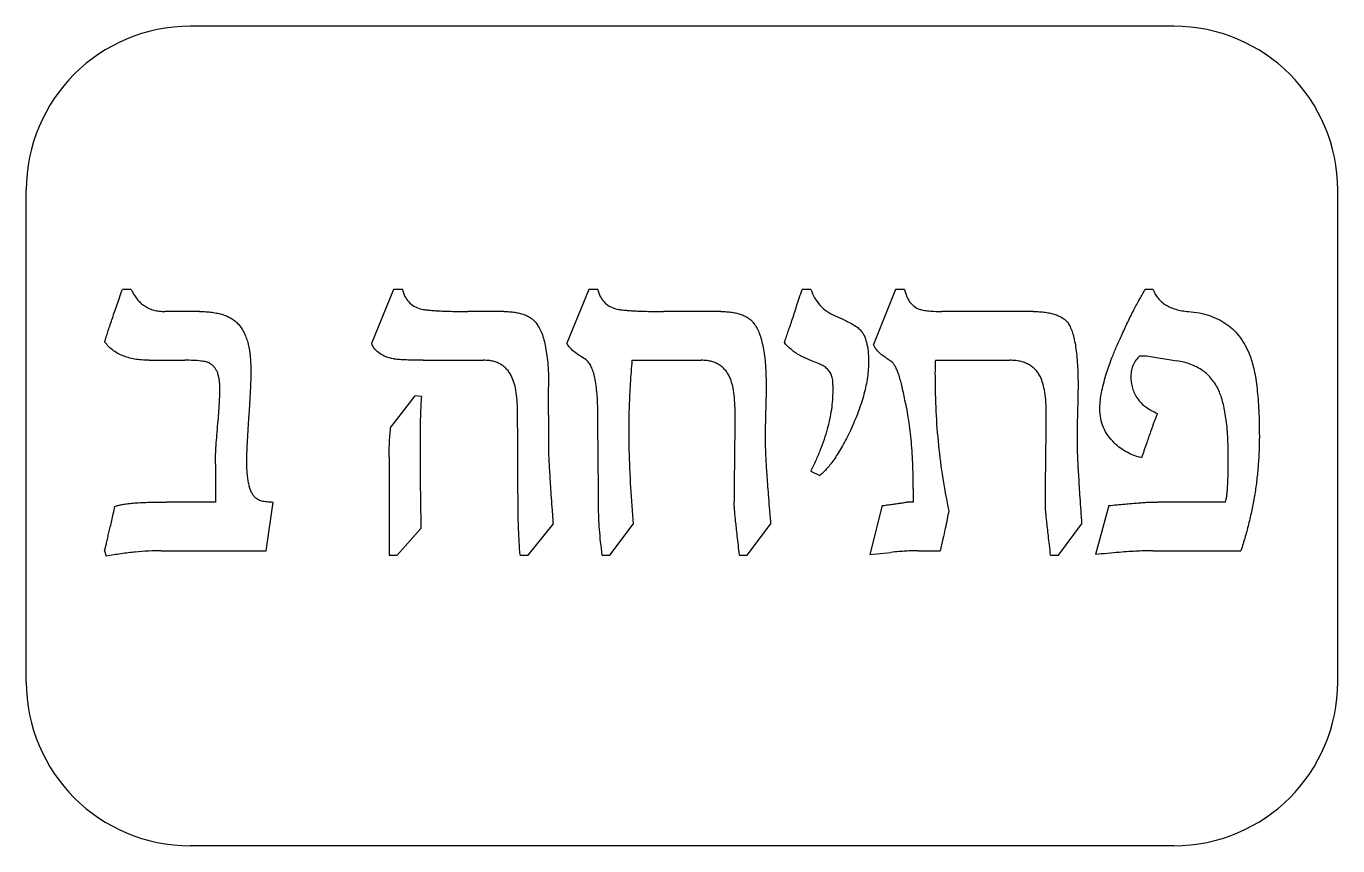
# Model space of a CAD drawing. Header units: inches. Extents: x -4 to 8.2, y -13.6 to 2.5.
# Drawn here: x -4 to 0, y -10.4 to -7.9 of the extents above; entities that cross this region are included whole.
import ezdxf

# ---------------------------------------------------------------- set-up
doc = ezdxf.new("R2010")
doc.units = ezdxf.units.IN
doc.header["$MEASUREMENT"] = 0

msp = doc.modelspace()

# ---------------------------------------------------------------- linework, layer by layer
at = {"color": 7, "linetype": 'Continuous', "lineweight": 25}
for p, q in [((-0.5, -7.9), (-3.5, -7.9)), ((-4, -9.9), (-4, -8.4)), ((0, -9.9), (0, -8.4)), ((-3.6797, -8.7027), (-3.7068, -8.7027)), ((-2.8797, -8.7027), (-2.9473, -8.8678)), ((-2.8527, -8.7027), (-2.8797, -8.7027)), ((-2.2838, -8.7027), (-2.3514, -8.867)), ((-2.2568, -8.7027), (-2.2838, -8.7027)), ((-1.6068, -8.7027), (-1.6338, -8.7027)), ((-1.3486, -8.7027), (-1.4162, -8.871)), ((-1.3216, -8.7027), (-1.3486, -8.7027)), ((-0.5635, -8.7027), (-0.5872, -8.7027)), ((-3.4715, -8.7703), (-3.5769, -8.7703)), ((-2.5438, -8.7703), (-2.653, -8.7703)), ((-1.8815, -8.7703), (-2.056, -8.7703)), ((-0.9287, -8.7703), (-1.2076, -8.7703)), ((-3.6253, -8.9189), (-3.5161, -8.9189)), ((-2.7891, -8.9189), (-2.605, -8.9189)), ((-2.1527, -8.9189), (-1.9415, -8.9189)), ((-1.227, -8.9189), (-1.0005, -8.9189)), ((-0.6034, -8.9054), (-0.5834, -8.9054)), ((-0.5834, -8.9054), (-0.4911, -8.9204)), ((-2.8153, -9.027), (-2.8884, -9.1216)), ((-2.7948, -9.03), (-2.8153, -9.027)), ((-2.4068, -9.0868), (-2.4068, -9.0011)), ((-3.423, -9.2348), (-3.423, -9.3514)), ((-2.8932, -9.2137), (-2.8932, -9.5135)), ((-1.6068, -9.2574), (-1.5797, -9.2703)), ((-1.2946, -9.3112), (-1.2946, -9.3514)), ((-3.423, -9.3514), (-3.5718, -9.3514)), ((-3.268, -9.5), (-3.2473, -9.3514)), ((-1.2946, -9.3514), (-1.3128, -9.3514)), ((-0.3422, -9.3514), (-0.5496, -9.3514)), ((-1.3892, -9.3623), (-1.4272, -9.5114)), ((-0.6986, -9.3623), (-0.7392, -9.5114)), ((-2.8687, -9.5135), (-2.7961, -9.4324)), ((-2.4688, -9.5135), (-2.3932, -9.4189)), ((-2.2198, -9.5135), (-2.1486, -9.4189)), ((-1.8009, -9.5135), (-1.7297, -9.4189)), ((-0.8522, -9.5135), (-0.7811, -9.4189)), ((-3.7608, -9.5), (-3.756, -9.5165)), ((-3.5887, -9.5), (-3.268, -9.5)), ((-2.8932, -9.5135), (-2.8687, -9.5135)), ((-2.4937, -9.5135), (-2.4688, -9.5135)), ((-2.2432, -9.5135), (-2.2198, -9.5135)), ((-1.8243, -9.5135), (-1.8009, -9.5135)), ((-1.4272, -9.5114), (-1.3626, -9.5051)), ((-1.2794, -9.5), (-1.2131, -9.5)), ((-0.8757, -9.5135), (-0.8522, -9.5135)), ((-0.5639, -9.5), (-0.2954, -9.5)), ((-0.5, -10.4), (-3.5, -10.4))]:
    msp.add_line(p, q, dxfattribs=at)
for centre, start, end in [((-3.5, -8.4), 90, 180), ((-0.5, -8.4), 0, 90), ((-3.5, -9.9), 180, 270), ((-0.5, -9.9), 270, 0)]:
    msp.add_arc(centre, 0.5, start, end, dxfattribs=at)
for points, knots in [([(-3.7608, -8.8625), (-3.7592, -8.8578), (-3.7559, -8.8476), (-3.751, -8.8316), (-3.7449, -8.8141), (-3.7388, -8.7948), (-3.7314, -8.7742), (-3.724, -8.7517), (-3.7154, -8.7278), (-3.7097, -8.7112), (-3.7068, -8.7027)], [0, 0, 0, 0, 0.0894322, 0.1891618, 0.298772, 0.4186705, 0.5484705, 0.6885514, 0.8397283, 1, 1, 1, 1]), ([(-3.6797, -8.7027), (-3.6771, -8.7081), (-3.6721, -8.7185), (-3.6622, -8.7322), (-3.6514, -8.7441), (-3.639, -8.7537), (-3.6253, -8.7612), (-3.6103, -8.7665), (-3.594, -8.7697), (-3.5827, -8.7701), (-3.5769, -8.7703)], [0, 0, 0, 0, 0.1362449, 0.2645866, 0.3854762, 0.5037921, 0.6213591, 0.7411586, 0.8675937, 1, 1, 1, 1]), ([(-2.8527, -8.7027), (-2.8506, -8.71), (-2.8465, -8.7239), (-2.8343, -8.7414), (-2.8181, -8.7549), (-2.805, -8.7593), (-2.7982, -8.7616)], [0, 0, 0, 0, 0.268034, 0.510717, 0.748864, 1, 1, 1, 1]), ([(-2.2568, -8.7027), (-2.2547, -8.71), (-2.2508, -8.7239), (-2.2385, -8.7414), (-2.2224, -8.755), (-2.2091, -8.7594), (-2.2023, -8.7616)], [0, 0, 0, 0, 0.266809, 0.509131, 0.746925, 1, 1, 1, 1]), ([(-1.6878, -8.8649), (-1.6861, -8.8602), (-1.6825, -8.8501), (-1.6772, -8.8341), (-1.6709, -8.8166), (-1.6644, -8.7972), (-1.6574, -8.776), (-1.6502, -8.7531), (-1.642, -8.7285), (-1.6366, -8.7115), (-1.6338, -8.7027)], [0, 0, 0, 0, 0.087907, 0.187123, 0.295721, 0.415637, 0.545708, 0.687114, 0.837889, 1, 1, 1, 1]), ([(-1.6068, -8.7027), (-1.6034, -8.7116), (-1.5969, -8.7291), (-1.5799, -8.7515), (-1.5586, -8.7706), (-1.5415, -8.7793), (-1.5326, -8.7838)], [0, 0, 0, 0, 0.24983, 0.492711, 0.738553, 1, 1, 1, 1]), ([(-1.3216, -8.7027), (-1.3196, -8.7097), (-1.3158, -8.7228), (-1.3068, -8.7402), (-1.2947, -8.7536), (-1.2847, -8.759), (-1.2798, -8.7616)], [0, 0, 0, 0, 0.2907784, 0.5469536, 0.7784463, 1, 1, 1, 1]), ([(-0.66, -8.8446), (-0.6536, -8.8307), (-0.6413, -8.8041), (-0.6228, -8.7665), (-0.6049, -8.7331), (-0.5928, -8.7125), (-0.5872, -8.7027)], [0, 0, 0, 0, 0.287681, 0.55041, 0.787798, 1, 1, 1, 1]), ([(-0.5635, -8.7027), (-0.5614, -8.7076), (-0.5573, -8.7171), (-0.5484, -8.73), (-0.5375, -8.741), (-0.5249, -8.7506), (-0.5102, -8.758), (-0.4937, -8.764), (-0.4752, -8.7682), (-0.4622, -8.7696), (-0.4554, -8.7703)], [0, 0, 0, 0, 0.1174204, 0.2309617, 0.3447608, 0.4597549, 0.5813524, 0.7093655, 0.848841, 1, 1, 1, 1]), ([(-3.4715, -8.7703), (-3.4648, -8.7704), (-3.4519, -8.7707), (-3.4333, -8.7722), (-3.4162, -8.7756), (-3.4004, -8.7793), (-3.3864, -8.785), (-3.3736, -8.7914), (-3.3624, -8.7992), (-3.3562, -8.8056), (-3.3531, -8.8087)], [0, 0, 0, 0, 0.1566574, 0.3022975, 0.4380719, 0.5639951, 0.6809131, 0.7922249, 0.8974134, 1, 1, 1, 1]), ([(-2.7982, -8.7616), (-2.7952, -8.7624), (-2.7884, -8.7641), (-2.7766, -8.7656), (-2.7624, -8.767), (-2.7455, -8.7683), (-2.726, -8.7691), (-2.704, -8.7697), (-2.6794, -8.7701), (-2.662, -8.7702), (-2.653, -8.7703)], [0, 0, 0, 0, 0.063939, 0.144434, 0.24344, 0.359629, 0.493, 0.643686, 0.813163, 1, 1, 1, 1]), ([(-2.5438, -8.7703), (-2.5379, -8.7704), (-2.5267, -8.7706), (-2.5106, -8.7724), (-2.4959, -8.775), (-2.4827, -8.7791), (-2.4709, -8.7841), (-2.4603, -8.7902), (-2.4513, -8.7977), (-2.4464, -8.8035), (-2.4439, -8.8064)], [0, 0, 0, 0, 0.159448, 0.30616, 0.440957, 0.565449, 0.682416, 0.791727, 0.896686, 1, 1, 1, 1]), ([(-2.2023, -8.7616), (-2.1993, -8.7624), (-2.1924, -8.7641), (-2.1806, -8.7655), (-2.1662, -8.767), (-2.1492, -8.7683), (-2.1296, -8.7691), (-2.1074, -8.7697), (-2.0826, -8.7701), (-2.0651, -8.7702), (-2.056, -8.7703)], [0, 0, 0, 0, 0.06348, 0.144821, 0.243117, 0.358473, 0.492323, 0.643366, 0.813065, 1, 1, 1, 1]), ([(-1.8815, -8.7703), (-1.8757, -8.7704), (-1.8644, -8.7706), (-1.8482, -8.7724), (-1.8333, -8.775), (-1.8199, -8.779), (-1.808, -8.784), (-1.7974, -8.7902), (-1.7882, -8.7976), (-1.7833, -8.8035), (-1.7808, -8.8064)], [0, 0, 0, 0, 0.158322, 0.305893, 0.441612, 0.567048, 0.683188, 0.791727, 0.897416, 1, 1, 1, 1]), ([(-1.5326, -8.7838), (-1.5234, -8.7878), (-1.5067, -8.795), (-1.4848, -8.8061), (-1.468, -8.8159), (-1.4597, -8.8233), (-1.4562, -8.8264)], [0, 0, 0, 0, 0.341763, 0.622003, 0.839844, 1, 1, 1, 1]), ([(-1.2798, -8.7616), (-1.276, -8.763), (-1.267, -8.7662), (-1.2509, -8.7685), (-1.2306, -8.7699), (-1.2158, -8.7701), (-1.2076, -8.7703)], [0, 0, 0, 0, 0.167125, 0.389794, 0.66489, 1, 1, 1, 1]), ([(-0.9287, -8.7703), (-0.9223, -8.7704), (-0.9101, -8.7706), (-0.8926, -8.7724), (-0.8766, -8.775), (-0.8623, -8.7789), (-0.8497, -8.7841), (-0.8385, -8.7901), (-0.8291, -8.7975), (-0.8241, -8.8035), (-0.8216, -8.8064)], [0, 0, 0, 0, 0.164517, 0.313387, 0.450925, 0.578501, 0.693591, 0.801173, 0.902762, 1, 1, 1, 1]), ([(-0.4554, -8.7703), (-0.4442, -8.7715), (-0.4224, -8.7738), (-0.3913, -8.7819), (-0.3631, -8.7935), (-0.3378, -8.8089), (-0.3154, -8.8279), (-0.296, -8.8506), (-0.2795, -8.8768), (-0.2714, -8.8963), (-0.2673, -8.9063)], [0, 0, 0, 0, 0.137258, 0.266372, 0.388755, 0.507058, 0.624858, 0.744419, 0.868612, 1, 1, 1, 1]), ([(-3.3531, -8.8087), (-3.35, -8.8123), (-3.3436, -8.8199), (-3.336, -8.8334), (-3.3294, -8.8485), (-3.3239, -8.8655), (-3.3198, -8.8844), (-3.3169, -8.9051), (-3.3153, -8.9278), (-3.315, -8.9435), (-3.3149, -8.9516)], [0, 0, 0, 0, 0.094469, 0.196535, 0.304763, 0.422276, 0.549708, 0.688002, 0.837896, 1, 1, 1, 1]), ([(-2.4439, -8.8064), (-2.4409, -8.8109), (-2.4345, -8.8205), (-2.427, -8.8374), (-2.4208, -8.8574), (-2.4156, -8.8802), (-2.4117, -8.9062), (-2.4087, -8.935), (-2.4071, -8.967), (-2.4069, -8.9894), (-2.4068, -9.0011)], [0, 0, 0, 0, 0.080758, 0.171988, 0.275676, 0.392168, 0.521916, 0.666632, 0.825531, 1, 1, 1, 1]), ([(-1.7808, -8.8064), (-1.7777, -8.8109), (-1.7712, -8.8204), (-1.7637, -8.8375), (-1.7576, -8.8574), (-1.752, -8.8802), (-1.7482, -8.9062), (-1.7452, -8.935), (-1.7436, -8.967), (-1.7434, -8.9894), (-1.7432, -9.0011)], [0, 0, 0, 0, 0.081258, 0.172414, 0.276019, 0.392658, 0.522302, 0.6669, 0.825672, 1, 1, 1, 1]), ([(-1.4562, -8.8264), (-1.4523, -8.8318), (-1.4438, -8.8432), (-1.4365, -8.8655), (-1.4316, -8.8923), (-1.4313, -8.9119), (-1.4311, -8.9225)], [0, 0, 0, 0, 0.195483, 0.419783, 0.686869, 1, 1, 1, 1]), ([(-0.8216, -8.8064), (-0.8192, -8.8108), (-0.8139, -8.8202), (-0.8082, -8.8368), (-0.8032, -8.8565), (-0.799, -8.8793), (-0.796, -8.9053), (-0.7937, -8.9344), (-0.7922, -8.9666), (-0.7921, -8.9892), (-0.7921, -9.0011)], [0, 0, 0, 0, 0.075542, 0.162569, 0.264588, 0.381254, 0.51287, 0.658857, 0.821541, 1, 1, 1, 1]), ([(-3.6253, -8.9189), (-3.6329, -8.9188), (-3.6476, -8.9185), (-3.6689, -8.9157), (-3.6885, -8.9114), (-3.7064, -8.9052), (-3.7228, -8.8975), (-3.7373, -8.8876), (-3.7503, -8.8762), (-3.7573, -8.8671), (-3.7608, -8.8625)], [0, 0, 0, 0, 0.149465, 0.290298, 0.420805, 0.543704, 0.66185, 0.775389, 0.887026, 1, 1, 1, 1]), ([(-2.8802, -8.9147), (-2.8879, -8.9128), (-2.9026, -8.9094), (-2.9221, -8.8992), (-2.9377, -8.8854), (-2.9441, -8.8737), (-2.9473, -8.8678)], [0, 0, 0, 0, 0.281088, 0.530737, 0.765998, 1, 1, 1, 1]), ([(-2.3254, -8.8955), (-2.3309, -8.8911), (-2.3411, -8.883), (-2.3481, -8.872), (-2.3514, -8.867)], [0, 0, 0, 0, 0.539524, 1, 1, 1, 1]), ([(-1.6384, -8.9054), (-1.6434, -8.9026), (-1.6532, -8.897), (-1.6663, -8.887), (-1.6781, -8.8766), (-1.6846, -8.8688), (-1.6878, -8.8649)], [0, 0, 0, 0, 0.267878, 0.525803, 0.765082, 1, 1, 1, 1]), ([(-1.3924, -8.901), (-1.3976, -8.8964), (-1.4073, -8.8878), (-1.4134, -8.8763), (-1.4162, -8.871)], [0, 0, 0, 0, 0.533766, 1, 1, 1, 1]), ([(-0.7257, -9.0671), (-0.7254, -9.0602), (-0.7249, -9.0455), (-0.7219, -9.0225), (-0.7163, -8.9976), (-0.7092, -8.9707), (-0.7001, -8.9418), (-0.6885, -8.9111), (-0.6753, -8.8783), (-0.6652, -8.8561), (-0.66, -8.8446)], [0, 0, 0, 0, 0.0896071, 0.1889493, 0.2971014, 0.416822, 0.5457606, 0.6864784, 0.8377254, 1, 1, 1, 1]), ([(-3.4403, -8.9284), (-3.4439, -8.9269), (-3.4526, -8.9232), (-3.4693, -8.9208), (-3.4909, -8.9192), (-3.5071, -8.919), (-3.5161, -8.9189)], [0, 0, 0, 0, 0.152924, 0.367741, 0.65131, 1, 1, 1, 1]), ([(-2.7891, -8.9189), (-2.7998, -8.9189), (-2.819, -8.9189), (-2.8448, -8.918), (-2.8645, -8.9171), (-2.8756, -8.9154), (-2.8802, -8.9147)], [0, 0, 0, 0, 0.34964, 0.632276, 0.84806, 1, 1, 1, 1]), ([(-2.5185, -8.9709), (-2.5205, -8.9667), (-2.5245, -8.9586), (-2.5324, -8.9479), (-2.5417, -8.939), (-2.5519, -8.9313), (-2.5637, -8.9261), (-2.5763, -8.9216), (-2.5903, -8.9195), (-2.6, -8.9191), (-2.605, -8.9189)], [0, 0, 0, 0, 0.129296, 0.251587, 0.369762, 0.486555, 0.606161, 0.728641, 0.86019, 1, 1, 1, 1]), ([(-2.2924, -8.9177), (-2.298, -8.9141), (-2.3092, -8.907), (-2.32, -8.8993), (-2.3254, -8.8955)], [0, 0, 0, 0, 0.499958, 1, 1, 1, 1]), ([(-2.2568, -9.0834), (-2.2569, -9.0725), (-2.2571, -9.0518), (-2.2588, -9.0225), (-2.2615, -8.9965), (-2.2651, -8.974), (-2.27, -8.9548), (-2.2762, -8.9392), (-2.283, -8.9264), (-2.2895, -8.9204), (-2.2924, -8.9177)], [0, 0, 0, 0, 0.188678, 0.358128, 0.507449, 0.639503, 0.752865, 0.848464, 0.930287, 1, 1, 1, 1]), ([(-2.1527, -8.9189), (-2.1545, -8.9424), (-2.158, -8.9888), (-2.1614, -9.0576), (-2.163, -9.1247), (-2.1624, -9.1688), (-2.1622, -9.1907)], [0, 0, 0, 0, 0.259917, 0.513261, 0.759375, 1, 1, 1, 1]), ([(-1.8543, -8.9709), (-1.8565, -8.9667), (-1.8606, -8.9587), (-1.8685, -8.9479), (-1.8778, -8.939), (-1.8881, -8.9314), (-1.8998, -8.926), (-1.9125, -8.9216), (-1.9267, -8.9194), (-1.9364, -8.9191), (-1.9415, -8.9189)], [0, 0, 0, 0, 0.12964, 0.251372, 0.369008, 0.486856, 0.604149, 0.727925, 0.858874, 1, 1, 1, 1]), ([(-1.5812, -8.9301), (-1.5881, -8.9273), (-1.6005, -8.9224), (-1.6168, -8.9152), (-1.6292, -8.9102), (-1.6358, -8.9068), (-1.6384, -8.9054)], [0, 0, 0, 0, 0.3584864, 0.6422083, 0.8561119, 1, 1, 1, 1]), ([(-1.3617, -8.9227), (-1.3658, -8.9199), (-1.3729, -8.9149), (-1.3821, -8.9085), (-1.3882, -8.904), (-1.3913, -8.9017), (-1.3924, -8.901)], [0, 0, 0, 0, 0.391504, 0.694115, 0.89542, 1, 1, 1, 1]), ([(-1.227, -8.9189), (-1.2273, -8.9221), (-1.2278, -8.929), (-1.2278, -8.9406), (-1.2285, -8.9542), (-1.2284, -8.964), (-1.2283, -8.9692)], [0, 0, 0, 0, 0.189384, 0.4161803, 0.6892583, 1, 1, 1, 1]), ([(-0.9071, -8.9696), (-0.9093, -8.9656), (-0.9137, -8.9576), (-0.9222, -8.9473), (-0.9319, -8.9384), (-0.943, -8.9312), (-0.9556, -8.9258), (-0.9694, -8.9217), (-0.9846, -8.9194), (-0.995, -8.9191), (-1.0005, -8.9189)], [0, 0, 0, 0, 0.122088, 0.240895, 0.355238, 0.471933, 0.593034, 0.72023, 0.855178, 1, 1, 1, 1]), ([(-0.6034, -8.9054), (-0.6076, -8.9097), (-0.6159, -8.918), (-0.6246, -8.9332), (-0.6302, -8.9496), (-0.6308, -8.961), (-0.6311, -8.9668)], [0, 0, 0, 0, 0.258644, 0.505612, 0.749178, 1, 1, 1, 1]), ([(-0.2673, -8.9063), (-0.265, -8.913), (-0.2601, -8.9275), (-0.2546, -8.951), (-0.2498, -8.9774), (-0.2458, -9.0067), (-0.2431, -9.0388), (-0.2406, -9.0739), (-0.2394, -9.1118), (-0.2393, -9.138), (-0.2392, -9.1516)], [0, 0, 0, 0, 0.086697, 0.183954, 0.292161, 0.410758, 0.54156, 0.682347, 0.835678, 1, 1, 1, 1]), ([(-3.4095, -9.0053), (-3.4095, -9.0005), (-3.4096, -8.9913), (-3.4111, -8.9781), (-3.4137, -8.9664), (-3.4166, -8.9558), (-3.4212, -8.9469), (-3.4265, -8.9393), (-3.4329, -8.9331), (-3.4378, -8.93), (-3.4403, -8.9284)], [0, 0, 0, 0, 0.165247, 0.316806, 0.455921, 0.580397, 0.694459, 0.798937, 0.90029, 1, 1, 1, 1]), ([(-3.3149, -8.9516), (-3.315, -8.9607), (-3.3152, -8.9805), (-3.3166, -9.013), (-3.3187, -9.0509), (-3.3216, -9.0923), (-3.3245, -9.1333), (-3.3266, -9.17), (-3.328, -9.2004), (-3.3283, -9.2185), (-3.3284, -9.2266)], [0, 0, 0, 0, 0.098187, 0.216393, 0.353898, 0.512262, 0.668331, 0.802007, 0.91255, 1, 1, 1, 1]), ([(-1.5426, -8.9685), (-1.5442, -8.9644), (-1.5474, -8.9562), (-1.5562, -8.9456), (-1.5674, -8.9365), (-1.5764, -8.9323), (-1.5812, -8.9301)], [0, 0, 0, 0, 0.2352059, 0.4703218, 0.7212705, 1, 1, 1, 1]), ([(-1.4311, -8.9225), (-1.4313, -8.9305), (-1.4316, -8.9466), (-1.4342, -8.9712), (-1.4387, -8.9964), (-1.4449, -9.0224), (-1.4527, -9.0491), (-1.4623, -9.0765), (-1.4734, -9.1047), (-1.4822, -9.1234), (-1.4866, -9.133)], [0, 0, 0, 0, 0.10879, 0.220993, 0.337257, 0.458845, 0.586116, 0.717567, 0.855317, 1, 1, 1, 1]), ([(-1.3216, -9.034), (-1.323, -9.0265), (-1.3258, -9.0122), (-1.3304, -8.9921), (-1.3353, -8.9745), (-1.34, -8.9593), (-1.345, -8.9465), (-1.3503, -8.9363), (-1.3555, -8.9282), (-1.3598, -8.9244), (-1.3617, -8.9227)], [0, 0, 0, 0, 0.191872, 0.363461, 0.515015, 0.648015, 0.761726, 0.856958, 0.936531, 1, 1, 1, 1]), ([(-0.3627, -9.0116), (-0.3657, -9.0055), (-0.3716, -8.9934), (-0.3833, -8.9773), (-0.3963, -8.9626), (-0.4118, -8.9505), (-0.4288, -8.9396), (-0.448, -8.9314), (-0.4688, -8.9244), (-0.4835, -8.9218), (-0.4911, -8.9204)], [0, 0, 0, 0, 0.12445, 0.243987, 0.361975, 0.480518, 0.601478, 0.727757, 0.859938, 1, 1, 1, 1]), ([(-2.5014, -9.0842), (-2.5015, -9.0723), (-2.5018, -9.05), (-2.5049, -9.019), (-2.5099, -8.9928), (-2.5158, -8.9777), (-2.5185, -8.9709)], [0, 0, 0, 0, 0.311135, 0.579636, 0.809626, 1, 1, 1, 1]), ([(-1.8378, -9.0842), (-1.838, -9.0723), (-1.8384, -9.05), (-1.8412, -9.019), (-1.846, -8.9928), (-1.8517, -8.9777), (-1.8543, -8.9709)], [0, 0, 0, 0, 0.311496, 0.580128, 0.810014, 1, 1, 1, 1]), ([(-1.5392, -9.0118), (-1.5392, -9.0068), (-1.5393, -8.9977), (-1.5399, -8.9856), (-1.5408, -8.9761), (-1.542, -8.9708), (-1.5426, -8.9685)], [0, 0, 0, 0, 0.344486, 0.626246, 0.841083, 1, 1, 1, 1]), ([(-1.2283, -8.9692), (-1.2279, -9.0045), (-1.227, -9.0743), (-1.2184, -9.1778), (-1.2062, -9.2792), (-1.193, -9.3455), (-1.1865, -9.3784)], [0, 0, 0, 0, 0.2568, 0.508132, 0.756075, 1, 1, 1, 1]), ([(-0.8892, -9.0842), (-0.8893, -9.0721), (-0.8896, -9.0494), (-0.893, -9.018), (-0.8981, -8.9915), (-0.9043, -8.9764), (-0.9071, -8.9696)], [0, 0, 0, 0, 0.312635, 0.581537, 0.810778, 1, 1, 1, 1]), ([(-0.6311, -8.9668), (-0.6309, -8.9733), (-0.6304, -8.986), (-0.6265, -9.0041), (-0.6202, -9.0208), (-0.6112, -9.0361), (-0.5995, -9.0497), (-0.5855, -9.062), (-0.5688, -9.0727), (-0.5564, -9.0782), (-0.55, -9.0811)], [0, 0, 0, 0, 0.13001, 0.252532, 0.37038, 0.486707, 0.604791, 0.728693, 0.859344, 1, 1, 1, 1]), ([(-3.4162, -9.1204), (-3.4152, -9.1096), (-3.4132, -9.0889), (-3.4111, -9.0589), (-3.4097, -9.0313), (-3.4095, -9.0137), (-3.4095, -9.0053)], [0, 0, 0, 0, 0.281316, 0.541964, 0.782078, 1, 1, 1, 1]), ([(-2.7948, -9.03), (-2.7953, -9.0355), (-2.7963, -9.0472), (-2.7969, -9.066), (-2.798, -9.0871), (-2.7982, -9.1103), (-2.7987, -9.1358), (-2.7989, -9.1635), (-2.7989, -9.1935), (-2.7987, -9.2142), (-2.7986, -9.2249)], [0, 0, 0, 0, 0.084716, 0.181192, 0.289569, 0.408708, 0.538675, 0.681622, 0.835395, 1, 1, 1, 1]), ([(-1.7432, -9.0011), (-1.7432, -9.0025), (-1.7432, -9.0059), (-1.7436, -9.012), (-1.7434, -9.02), (-1.7437, -9.0298), (-1.7442, -9.0415), (-1.7442, -9.055), (-1.7448, -9.0702), (-1.745, -9.0811), (-1.7451, -9.0868)], [0, 0, 0, 0, 0.049246, 0.120695, 0.214263, 0.327556, 0.465532, 0.620677, 0.800493, 1, 1, 1, 1]), ([(-1.6068, -9.2574), (-1.6014, -9.2463), (-1.5909, -9.2247), (-1.5771, -9.192), (-1.5655, -9.1602), (-1.5559, -9.1291), (-1.5484, -9.0988), (-1.5432, -9.0692), (-1.5398, -9.0403), (-1.5394, -9.0212), (-1.5392, -9.0118)], [0, 0, 0, 0, 0.143731, 0.281099, 0.413167, 0.539505, 0.660491, 0.777364, 0.890623, 1, 1, 1, 1]), ([(-1.2946, -9.3112), (-1.2947, -9.2978), (-1.2948, -9.2714), (-1.2961, -9.2327), (-1.2982, -9.1956), (-1.3012, -9.1601), (-1.3049, -9.1262), (-1.3096, -9.094), (-1.3149, -9.0634), (-1.3194, -9.0436), (-1.3216, -9.034)], [0, 0, 0, 0, 0.144473, 0.283717, 0.416296, 0.543805, 0.666337, 0.782502, 0.893923, 1, 1, 1, 1]), ([(-0.7921, -9.0011), (-0.792, -9.0025), (-0.792, -9.0059), (-0.7924, -9.012), (-0.7922, -9.02), (-0.7925, -9.0298), (-0.793, -9.0415), (-0.7931, -9.055), (-0.7936, -9.0702), (-0.7938, -9.0811), (-0.794, -9.0868)], [0, 0, 0, 0, 0.049246, 0.120695, 0.214263, 0.327556, 0.465532, 0.620677, 0.800493, 1, 1, 1, 1]), ([(-0.3338, -9.2192), (-0.3338, -9.2076), (-0.3339, -9.1852), (-0.3356, -9.1529), (-0.3375, -9.1232), (-0.3406, -9.096), (-0.3449, -9.0713), (-0.3496, -9.049), (-0.3554, -9.0293), (-0.3604, -9.0173), (-0.3627, -9.0116)], [0, 0, 0, 0, 0.16521, 0.318554, 0.45908, 0.589105, 0.707945, 0.815563, 0.912803, 1, 1, 1, 1]), ([(-0.6813, -9.1717), (-0.6882, -9.1644), (-0.7016, -9.1502), (-0.7152, -9.1243), (-0.7243, -9.0965), (-0.7252, -9.0771), (-0.7257, -9.0671)], [0, 0, 0, 0, 0.255469, 0.500948, 0.745456, 1, 1, 1, 1]), ([(-2.5001, -9.3644), (-2.5001, -9.3619), (-2.5001, -9.3559), (-2.5001, -9.3454), (-2.5, -9.3321), (-2.5004, -9.3159), (-2.5002, -9.297), (-2.5006, -9.2752), (-2.5004, -9.2506), (-2.5007, -9.224), (-2.501, -9.1975), (-2.5008, -9.1729), (-2.5012, -9.1511), (-2.501, -9.1322), (-2.5014, -9.1162), (-2.5013, -9.103), (-2.5014, -9.0926), (-2.5014, -9.0867), (-2.5014, -9.0842)], [0, 0, 0, 0, 0.027128, 0.064806, 0.112281, 0.169556, 0.237377, 0.314998, 0.403164, 0.50113, 0.599096, 0.687263, 0.764884, 0.831951, 0.889226, 0.936701, 0.973625, 1, 1, 1, 1]), ([(-2.4068, -9.0868), (-2.4069, -9.0966), (-2.4071, -9.1154), (-2.4077, -9.1426), (-2.4076, -9.1675), (-2.4075, -9.1833), (-2.4074, -9.1909)], [0, 0, 0, 0, 0.281957, 0.543633, 0.782967, 1, 1, 1, 1]), ([(-2.2544, -9.3642), (-2.2544, -9.3617), (-2.2544, -9.3556), (-2.2544, -9.3451), (-2.2548, -9.3317), (-2.2546, -9.3155), (-2.2549, -9.2965), (-2.255, -9.2746), (-2.2556, -9.2499), (-2.2557, -9.2234), (-2.2559, -9.1969), (-2.2561, -9.1722), (-2.2563, -9.1504), (-2.2566, -9.1315), (-2.2564, -9.1154), (-2.2568, -9.1023), (-2.2567, -9.0919), (-2.2568, -9.0859), (-2.2568, -9.0834)], [0, 0, 0, 0, 0.027066, 0.064658, 0.112782, 0.169922, 0.237592, 0.315788, 0.403766, 0.501508, 0.599251, 0.68722, 0.764663, 0.832333, 0.889473, 0.936093, 0.972934, 1, 1, 1, 1]), ([(-1.8404, -9.3644), (-1.8404, -9.3619), (-1.8404, -9.3559), (-1.8404, -9.3454), (-1.8401, -9.3321), (-1.8399, -9.3159), (-1.84, -9.297), (-1.8398, -9.2752), (-1.8392, -9.2506), (-1.8391, -9.224), (-1.839, -9.1975), (-1.8384, -9.1729), (-1.8383, -9.1511), (-1.838, -9.1323), (-1.8382, -9.1162), (-1.8378, -9.103), (-1.8378, -9.0926), (-1.8378, -9.0867), (-1.8378, -9.0842)], [0, 0, 0, 0, 0.027127, 0.064804, 0.112283, 0.169556, 0.237374, 0.314992, 0.403168, 0.501131, 0.599093, 0.687269, 0.764887, 0.831956, 0.889224, 0.936703, 0.973626, 1, 1, 1, 1]), ([(-1.7451, -9.0868), (-1.7455, -9.0966), (-1.7461, -9.1154), (-1.7462, -9.1426), (-1.7463, -9.1675), (-1.746, -9.1833), (-1.7458, -9.1909)], [0, 0, 0, 0, 0.282018, 0.543647, 0.782959, 1, 1, 1, 1]), ([(-0.8917, -9.3644), (-0.8917, -9.3619), (-0.8917, -9.3559), (-0.8918, -9.3454), (-0.8915, -9.3321), (-0.8912, -9.3159), (-0.8914, -9.297), (-0.8911, -9.2752), (-0.8906, -9.2506), (-0.8905, -9.224), (-0.8903, -9.1975), (-0.8898, -9.1729), (-0.8897, -9.1511), (-0.8893, -9.1323), (-0.8895, -9.1162), (-0.8891, -9.103), (-0.8892, -9.0926), (-0.8892, -9.0867), (-0.8892, -9.0842)], [0, 0, 0, 0, 0.027127, 0.064804, 0.112283, 0.169556, 0.237374, 0.314992, 0.403168, 0.501131, 0.599093, 0.687269, 0.764887, 0.831956, 0.889224, 0.936703, 0.973626, 1, 1, 1, 1]), ([(-0.794, -9.0868), (-0.7942, -9.0966), (-0.7946, -9.1154), (-0.7951, -9.1426), (-0.7951, -9.1675), (-0.7948, -9.1833), (-0.7946, -9.1909)], [0, 0, 0, 0, 0.281975, 0.543634, 0.782953, 1, 1, 1, 1]), ([(-0.55, -9.0811), (-0.5533, -9.0894), (-0.5606, -9.1078), (-0.5716, -9.1387), (-0.5846, -9.1754), (-0.5934, -9.202), (-0.5981, -9.2162)], [0, 0, 0, 0, 0.186388, 0.414973, 0.686327, 1, 1, 1, 1]), ([(-3.423, -9.2348), (-3.4229, -9.2274), (-3.4227, -9.2112), (-3.4213, -9.1847), (-3.4192, -9.154), (-3.4172, -9.132), (-3.4162, -9.1204)], [0, 0, 0, 0, 0.1933716, 0.4237992, 0.693259, 1, 1, 1, 1]), ([(-2.8932, -9.2137), (-2.893, -9.1978), (-2.8927, -9.167), (-2.8898, -9.1364), (-2.8884, -9.1216)], [0, 0, 0, 0, 0.517621, 1, 1, 1, 1]), ([(-1.4866, -9.133), (-1.4906, -9.1412), (-1.4982, -9.1571), (-1.5103, -9.1794), (-1.522, -9.1999), (-1.5339, -9.2181), (-1.5454, -9.2342), (-1.5569, -9.2482), (-1.5679, -9.2605), (-1.5759, -9.2671), (-1.5797, -9.2703)], [0, 0, 0, 0, 0.163329, 0.315419, 0.456958, 0.586645, 0.705197, 0.812959, 0.911316, 1, 1, 1, 1]), ([(-0.2392, -9.1516), (-0.2393, -9.1663), (-0.2396, -9.1957), (-0.2426, -9.2396), (-0.2467, -9.2835), (-0.2528, -9.3272), (-0.2609, -9.3707), (-0.2706, -9.414), (-0.282, -9.4572), (-0.2909, -9.4857), (-0.2954, -9.5)], [0, 0, 0, 0, 0.124558, 0.248739, 0.372657, 0.497204, 0.622023, 0.747212, 0.872954, 1, 1, 1, 1]), ([(-2.4074, -9.1909), (-2.4073, -9.1958), (-2.407, -9.207), (-2.4061, -9.2258), (-2.4048, -9.2485), (-2.403, -9.2751), (-2.4012, -9.3055), (-2.3989, -9.3398), (-2.3961, -9.378), (-2.3942, -9.4048), (-2.3932, -9.4189)], [0, 0, 0, 0, 0.064713, 0.147039, 0.246995, 0.362742, 0.496993, 0.647039, 0.81473, 1, 1, 1, 1]), ([(-2.1622, -9.1907), (-2.1607, -9.2295), (-2.1578, -9.3056), (-2.1517, -9.3816), (-2.1486, -9.4189)], [0, 0, 0, 0, 0.509295, 1, 1, 1, 1]), ([(-1.7458, -9.1909), (-1.7456, -9.1958), (-1.7451, -9.207), (-1.7443, -9.2258), (-1.7427, -9.2484), (-1.7412, -9.2751), (-1.7386, -9.3055), (-1.7363, -9.3398), (-1.7329, -9.378), (-1.7308, -9.4048), (-1.7297, -9.4189)], [0, 0, 0, 0, 0.064709, 0.14699, 0.246944, 0.362627, 0.496929, 0.646957, 0.814696, 1, 1, 1, 1]), ([(-0.7946, -9.1909), (-0.7945, -9.1958), (-0.7942, -9.207), (-0.7932, -9.2258), (-0.7924, -9.2485), (-0.7904, -9.275), (-0.789, -9.3055), (-0.7864, -9.3398), (-0.784, -9.378), (-0.7821, -9.4048), (-0.7811, -9.4189)], [0, 0, 0, 0, 0.064723, 0.147064, 0.246988, 0.362755, 0.496973, 0.647045, 0.8147, 1, 1, 1, 1]), ([(-0.5981, -9.2162), (-0.6059, -9.2142), (-0.6212, -9.2102), (-0.6428, -9.2), (-0.6634, -9.1878), (-0.6753, -9.1771), (-0.6813, -9.1717)], [0, 0, 0, 0, 0.251194, 0.496598, 0.745759, 1, 1, 1, 1]), ([(-3.3284, -9.2266), (-3.3283, -9.2332), (-3.3281, -9.2459), (-3.3271, -9.264), (-3.3253, -9.2804), (-3.3225, -9.2949), (-3.3192, -9.3077), (-3.3151, -9.3187), (-3.3101, -9.328), (-3.3059, -9.333), (-3.3039, -9.3353)], [0, 0, 0, 0, 0.174635, 0.334641, 0.48048, 0.609071, 0.724409, 0.827892, 0.919358, 1, 1, 1, 1]), ([(-2.7986, -9.2249), (-2.7986, -9.2404), (-2.7985, -9.2726), (-2.7981, -9.3227), (-2.7972, -9.3764), (-2.7965, -9.4134), (-2.7961, -9.4324)], [0, 0, 0, 0, 0.223787, 0.46589, 0.724291, 1, 1, 1, 1]), ([(-0.3422, -9.3514), (-0.3416, -9.3485), (-0.3401, -9.342), (-0.3381, -9.3311), (-0.3371, -9.3178), (-0.3357, -9.3025), (-0.3351, -9.2848), (-0.334, -9.2649), (-0.334, -9.2427), (-0.3339, -9.2273), (-0.3338, -9.2192)], [0, 0, 0, 0, 0.066791, 0.150761, 0.249873, 0.366419, 0.500228, 0.649931, 0.81701, 1, 1, 1, 1]), ([(-3.7293, -9.3649), (-3.7262, -9.3637), (-3.7191, -9.3612), (-3.7066, -9.3586), (-3.6913, -9.3564), (-3.6731, -9.3545), (-3.6519, -9.3531), (-3.6279, -9.3521), (-3.6008, -9.3515), (-3.5818, -9.3514), (-3.5718, -9.3514)], [0, 0, 0, 0, 0.063114, 0.142202, 0.24043, 0.355483, 0.488865, 0.640696, 0.811055, 1, 1, 1, 1]), ([(-3.3039, -9.3353), (-3.301, -9.3378), (-3.2946, -9.3433), (-3.2816, -9.348), (-3.2655, -9.3508), (-3.2537, -9.3512), (-3.2473, -9.3514)], [0, 0, 0, 0, 0.189967, 0.413197, 0.680591, 1, 1, 1, 1]), ([(-1.3892, -9.3623), (-1.3829, -9.3615), (-1.3712, -9.36), (-1.3551, -9.3576), (-1.3415, -9.3557), (-1.3306, -9.3542), (-1.3222, -9.3532), (-1.317, -9.3517), (-1.3136, -9.3522), (-1.3128, -9.3514), (-1.3128, -9.3514)], [0, 0, 0, 0, 0.245365, 0.45788, 0.63446, 0.777815, 0.885624, 0.957497, 0.996136, 1, 1, 1, 1]), ([(-0.6986, -9.3623), (-0.6902, -9.3615), (-0.6739, -9.3599), (-0.6505, -9.3575), (-0.629, -9.3556), (-0.6093, -9.3542), (-0.5917, -9.3528), (-0.5759, -9.3519), (-0.5621, -9.3516), (-0.5535, -9.3514), (-0.5496, -9.3514)], [0, 0, 0, 0, 0.170298, 0.327809, 0.472403, 0.604101, 0.72302, 0.827668, 0.92091, 1, 1, 1, 1]), ([(-3.7608, -9.5), (-3.7599, -9.4962), (-3.7579, -9.488), (-3.7547, -9.475), (-3.7514, -9.4604), (-3.7476, -9.4443), (-3.7434, -9.4267), (-3.7389, -9.4075), (-3.7343, -9.3867), (-3.731, -9.3723), (-3.7293, -9.3649)], [0, 0, 0, 0, 0.084524, 0.181596, 0.289385, 0.408239, 0.539642, 0.681763, 0.834609, 1, 1, 1, 1]), ([(-2.4937, -9.5135), (-2.4947, -9.5001), (-2.4966, -9.4738), (-2.4984, -9.4355), (-2.4998, -9.3993), (-2.5, -9.3758), (-2.5001, -9.3644)], [0, 0, 0, 0, 0.2708642, 0.528684, 0.7707746, 1, 1, 1, 1]), ([(-2.2432, -9.5135), (-2.2449, -9.5001), (-2.2482, -9.4739), (-2.2518, -9.4355), (-2.2541, -9.3992), (-2.2543, -9.3756), (-2.2544, -9.3642)], [0, 0, 0, 0, 0.271152, 0.528791, 0.771628, 1, 1, 1, 1]), ([(-1.8243, -9.5135), (-1.8256, -9.5031), (-1.8281, -9.4834), (-1.8311, -9.4557), (-1.8339, -9.4315), (-1.8363, -9.4111), (-1.838, -9.3943), (-1.8392, -9.3811), (-1.8402, -9.3716), (-1.8403, -9.3664), (-1.8404, -9.3644)], [0, 0, 0, 0, 0.209932, 0.3969953, 0.5585572, 0.6960167, 0.8078242, 0.8969349, 0.9605485, 1, 1, 1, 1]), ([(-1.1865, -9.3784), (-1.1881, -9.3867), (-1.1916, -9.4046), (-1.1973, -9.4332), (-1.205, -9.4654), (-1.2103, -9.488), (-1.2131, -9.5)], [0, 0, 0, 0, 0.20387, 0.439335, 0.703842, 1, 1, 1, 1]), ([(-0.8757, -9.5135), (-0.877, -9.5031), (-0.8794, -9.4834), (-0.8825, -9.4557), (-0.8852, -9.4315), (-0.8876, -9.4111), (-0.8893, -9.3943), (-0.8905, -9.3811), (-0.8915, -9.3716), (-0.8917, -9.3664), (-0.8917, -9.3644)], [0, 0, 0, 0, 0.209932, 0.396995, 0.558557, 0.696017, 0.807824, 0.896935, 0.960549, 1, 1, 1, 1]), ([(-3.5887, -9.5), (-3.6014, -9.5002), (-3.6276, -9.5007), (-3.6682, -9.5038), (-3.7113, -9.5091), (-3.7408, -9.514), (-3.756, -9.5165)], [0, 0, 0, 0, 0.226001, 0.467615, 0.725566, 1, 1, 1, 1]), ([(-1.2794, -9.5), (-1.2853, -9.5), (-1.2978, -9.5), (-1.3175, -9.5013), (-1.3394, -9.5026), (-1.3546, -9.5042), (-1.3626, -9.5051)], [0, 0, 0, 0, 0.212722, 0.448559, 0.712506, 1, 1, 1, 1]), ([(-0.6663, -9.5051), (-0.6784, -9.5061), (-0.7027, -9.5082), (-0.727, -9.5103), (-0.7392, -9.5114)], [0, 0, 0, 0, 0.4985616, 1, 1, 1, 1]), ([(-0.5639, -9.5), (-0.5712, -9.5), (-0.5865, -9.5), (-0.6109, -9.5013), (-0.6378, -9.5026), (-0.6566, -9.5042), (-0.6663, -9.5051)], [0, 0, 0, 0, 0.212058, 0.449034, 0.712944, 1, 1, 1, 1])]:
    msp.add_open_spline(points, degree=3, knots=knots, dxfattribs=at)

doc.saveas('drawing.dxf')
